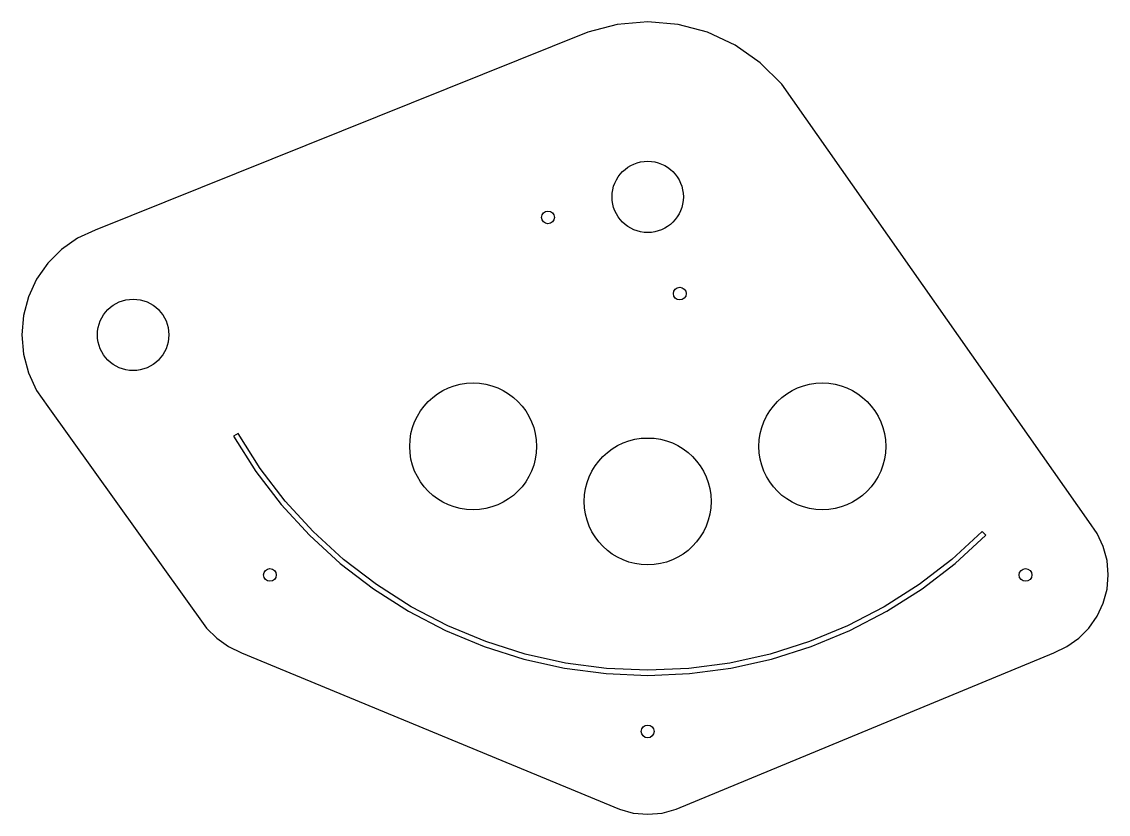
# Model space of a CAD drawing. Header units: inches. Extents: x -9.9 to 7.3, y -9.7 to 2.8.
import ezdxf

# ---------------------------------------------------------------- set-up
doc = ezdxf.new("R2010")
doc.units = ezdxf.units.IN

msp = doc.modelspace()

# ---------------------------------------------------------------- linework, layer by layer
for points in [[(-9.87046, -2.17408), (-9.84377, -2.47912), (-9.76452, -2.7749), (-9.63511, -3.05242), (-9.45948, -3.30326), (-6.95704, -6.79619), (-6.79619, -6.95704), (-6.60986, -7.08751), (-6.4037, -7.18364), (-0.44633, -9.65127), (-0.22661, -9.71014), (0, -9.72997), (0.22661, -9.71014), (0.44633, -9.65127), (6.4037, -7.18364), (6.60986, -7.08751), (6.79619, -6.95704), (6.95704, -6.79619), (7.08751, -6.60986), (7.18364, -6.4037), (7.24252, -6.18398), (7.26234, -5.95737), (7.24252, -5.73077), (7.18364, -5.51105), (7.08751, -5.30489), (6.95704, -5.11856), (2.11467, 1.77442), (1.77442, 2.11467), (1.38025, 2.39067), (0.94415, 2.59403), (0.47936, 2.71857), (0, 2.76051), (-0.47936, 2.71857), (-0.94415, 2.59403), (-8.7146, -0.52334), (-8.99212, -0.65275), (-9.24295, -0.82838), (-9.45948, -1.0449), (-9.63511, -1.29574), (-9.76452, -1.57326), (-9.84377, -1.86904)], [(-6.53172, -3.77109), (-6.17819, -4.32602), (-5.77764, -4.84802), (-5.33313, -5.33313), (-4.84802, -5.77764), (-4.32602, -6.17819), (-3.77109, -6.53172), (-3.18746, -6.83554), (-2.57958, -7.08733), (-1.95206, -7.28518), (-1.30969, -7.4276), (-0.65734, -7.51348), (0, -7.54218), (0.65734, -7.51348), (1.30969, -7.4276), (1.95206, -7.28518), (2.57958, -7.08733), (3.18746, -6.83554), (3.77109, -6.53172), (4.32602, -6.17819), (4.84802, -5.77764), (5.33313, -5.33313), (5.27473, -5.27473), (4.79494, -5.71439), (4.27865, -6.11055), (3.7298, -6.4602), (3.15256, -6.76069), (2.55133, -7.00973), (1.93069, -7.20542), (1.29535, -7.34627), (0.65015, -7.43121), (0, -7.4596), (-0.65015, -7.43121), (-1.29535, -7.34627), (-1.93069, -7.20542), (-2.55133, -7.00973), (-3.15256, -6.76069), (-3.7298, -6.4602), (-4.27865, -6.11055), (-4.79494, -5.71439), (-5.27473, -5.27473), (-5.71439, -4.79494), (-6.11055, -4.27865), (-6.4602, -3.7298)]]:
    msp.add_lwpolyline(points, close=True)
for centre, radius in [((0, 0), 0.5625), ((-1.57226, -0.32324), 0.1005), ((0.5062, -1.52324), 0.1005), ((-8.11378, -2.17408), 0.5625), ((-2.75317, -3.93193), 1), ((2.75317, -3.93193), 1), ((0, -4.8), 1), ((-5.95737, -5.95737), 0.1005), ((5.95737, -5.95737), 0.1005), ((0, -8.425), 0.1005)]:
    msp.add_circle(centre, radius)

doc.saveas('drawing.dxf')
